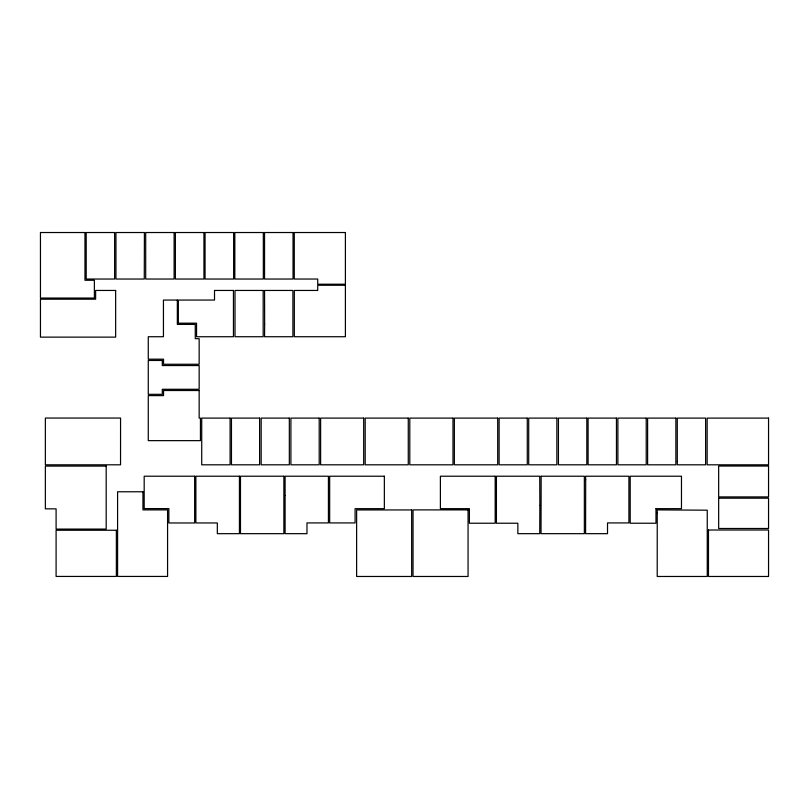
<?xml version="1.0" encoding="UTF-8"?>
<svg xmlns="http://www.w3.org/2000/svg" width="809" height="809" viewBox="0 0 809 809"><rect width="100%" height="100%" fill="white"/><g stroke="black" fill="none" stroke-linecap="round" stroke-linejoin="round"><path stroke-width="1.21" d="M655.978 508.659L655.978 523.231L630.201 523.231L630.201 476.218L681.471 476.218L681.471 508.659L655.978 508.659M708.482 530.016L708.482 576.473L768.55 576.473L768.55 530.016L708.482 530.016M718.665 498.192L718.665 528.489L768.55 528.489L768.55 498.192L718.665 498.192M144.417 232.527L144.275 279.034L115.95 279.034L115.95 232.527L144.417 232.527M541.16 476.218L541.019 533.677L584.351 533.677L584.351 476.218L541.16 476.218M585.686 479.595L585.585 533.677L607.519 533.677L607.519 522.927L628.906 522.927L628.906 476.218L585.585 476.218L585.686 479.595M120.561 419.487L120.541 464.811L45.365 464.811L45.365 418.051L120.541 418.051L120.561 419.487M539.856 505.473L539.734 533.677L517.861 533.677L517.861 523.231L496.413 523.231L496.413 476.218L539.734 476.218L539.856 505.473M677.295 461.433L677.285 464.811L705.62 464.811L705.62 418.101L677.285 418.101L677.295 461.433M285.102 495.533L285.102 533.677L306.975 533.677L306.975 522.917L328.424 522.917L328.424 476.218L285.102 476.218L285.102 495.533M264.654 324.217L264.553 336.726L292.898 336.726L292.898 290.451L264.553 290.451L264.654 324.217M657.242 512.775L657.211 576.473L707.248 576.473L707.248 510.196L657.211 509.892L657.242 512.775M84.965 232.527L40.45 232.527L40.45 298.056L94.38 298.056L94.38 280.268L84.965 280.268L84.965 232.527M114.625 232.527L86.199 232.527L86.199 279.034L114.625 279.034L114.625 232.527M174.107 232.527L145.691 232.527L145.691 279.034L174.107 279.034L174.107 232.527M203.939 232.527L175.381 232.527L175.381 279.034L203.939 279.034L203.939 232.527M233.629 232.527L205.061 232.527L205.061 279.034L233.629 279.034L233.629 232.527M263.319 232.527L234.832 232.527L234.832 279.034L263.319 279.034L263.319 232.527M293.04 232.527L264.553 232.527L264.553 279.034L293.04 279.034L293.04 232.527M345.403 232.527L294.284 232.527L294.284 279.034L317.725 279.034L317.725 284.222L345.403 284.222L345.403 232.527M345.403 285.264L317.725 285.264L317.725 290.451L294.324 290.451L294.324 336.726L345.403 336.726L345.403 285.264M115.647 290.451L95.624 290.451L95.624 299.199L40.45 299.199L40.45 337.131L115.647 337.131L115.647 290.451M233.447 290.451L214.516 290.451L214.516 300.058L178.354 300.058L178.354 323.175L196.547 323.175L196.547 336.746L233.447 336.726L233.447 290.451M263.178 290.451L235.014 290.451L235.014 336.726L263.178 336.726L263.178 290.451M177.333 300.058L163.438 300.058L163.438 336.726L148.269 336.726L148.269 359.176L163.539 359.176L163.539 364.262L199.156 364.262L199.156 338.678L195.262 338.678L195.262 324.409L177.333 324.409L177.333 300.058M162.296 360.46L148.269 360.46L148.269 394.327L162.296 394.327L162.296 389.281L199.156 389.281L199.156 365.547L162.296 365.547L162.296 360.46M199.156 390.514L163.539 390.514L163.539 395.611L148.269 395.611L148.269 440.642L200.44 440.642L200.44 418.101L199.156 418.101L199.156 390.514M230.1 418.101L201.724 418.101L201.724 464.811L230.1 464.811L230.1 418.101M259.608 418.101L231.455 418.101L231.455 464.811L259.608 464.811L259.608 418.101M289.329 418.101L261.176 418.101L261.176 464.811L289.329 464.811L289.329 418.101M319.201 418.101L290.906 418.101L290.906 464.811L319.201 464.811L319.201 418.101M363.676 418.101L320.627 418.101L320.627 464.811L363.676 464.811L363.676 418.101M408.272 418.101L365.193 418.101L365.193 464.811L408.272 464.811L408.272 418.101M452.979 418.101L409.799 418.101L409.799 464.811L452.979 464.811L452.979 418.101M497.697 418.101L454.365 418.101L454.365 464.811L497.697 464.811L497.697 418.101M527.276 418.101L499.123 418.101L499.123 464.811L527.276 464.811L527.276 418.101M556.855 418.101L528.702 418.101L528.702 464.811L556.855 464.811L556.855 418.101M586.808 418.101L558.432 418.101L558.432 464.811L586.808 464.811L586.808 418.101M616.448 418.101L588.103 418.101L588.103 464.811L616.448 464.811L616.448 418.101M646.229 418.101L617.884 418.101L617.884 464.811L646.229 464.811L646.229 418.101M675.859 418.101L647.604 418.101L647.604 464.811L675.859 464.811L675.859 418.101M768.55 418.101L707.147 418.101L707.147 464.811L768.55 464.811L768.55 418.101M768.55 466.045L718.665 466.045L718.665 496.908L768.55 496.908L768.55 466.045M106.181 466.095L45.365 466.095L45.365 508.851L56.094 508.851L56.094 529.086L106.181 529.086L106.181 466.095M194.645 476.218L144.184 476.218L144.184 508.598L168.859 508.598L168.859 522.968L194.645 522.968L194.645 476.218M239.424 476.218L195.879 476.218L195.879 522.948L217.328 522.968L217.328 533.677L239.424 533.677L239.424 476.218M283.868 476.218L240.485 476.218L240.485 533.677L283.868 533.677L283.868 476.218M384.356 476.218L329.668 476.218L329.668 522.927L355.09 522.927L355.09 508.659L384.356 508.659L384.356 476.218M495.179 476.218L440.389 476.218L440.389 508.659L469.392 508.659L469.392 523.231L495.179 523.231L495.179 476.218M142.94 491.771L117.588 491.771L117.588 576.433L167.574 576.433L167.574 509.892L142.94 509.892L142.94 491.771M468.067 509.892L413.035 509.892L413.035 576.473L468.067 576.473L468.067 509.892M411.66 509.943L356.627 509.943L356.627 576.473L411.66 576.473L411.66 509.943M116.354 530.249L56.094 530.249L56.094 576.433L116.354 576.433L116.354 530.249"/></g></svg>
